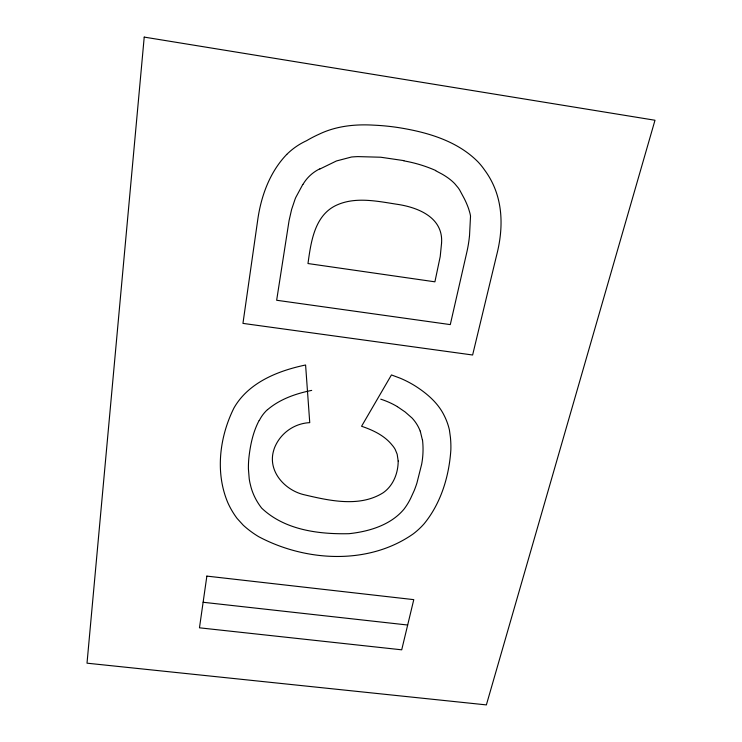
<?xml version="1.0" encoding="UTF-8"?>
<svg xmlns="http://www.w3.org/2000/svg" width="742" height="742" viewBox="0 0 742 742"><rect width="100%" height="100%" fill="white"/><g stroke="black" fill="none" stroke-linecap="round" stroke-linejoin="round"><path stroke-width="1.11" d="M469.51 235.947L470.521 216.098A41.589 39.02 -24.7 0 0 469.844 212.861L468.61 208.706A97.276 91.86 -15 0 0 464.316 198.661L459.623 189.933A46.672 44.038 -24.8 0 0 458.102 187.707L454.744 183.691A50.178 47.34 -24.1 0 0 449.457 178.989L448.539 178.293A76.185 71.714 -19.4 0 0 441.926 174.036L435.628 170.706M259.097 420.538C252.948 432.169 250.24 445.274 248.848 458.268A128.681 110.827 -7.3 0 0 248.412 468.888L249.21 478.72A91.711 79.069 -4.6 0 0 249.98 483.023L251.028 487.271A75.981 65.426 -3.4 0 0 261.685 508.131C284.64 530.011 318.531 534.351 348.953 533.693C369.006 531.56 390.839 525.095 404.121 509.003A77.085 66.261 -4.5 0 0 410.641 498.383L414.24 490.499A155.022 134.645 1 0 0 416.921 483.042L421.669 464.204A107.822 93.668 -2.7 0 0 422.513 440.006M302.819 184.396L295.752 197.511A89.151 84.569 -16.4 0 0 295.047 199.246L291.625 209.43L289.083 220.541L276.655 300.26L450.292 324.606L467.08 251.084A139.246 132.892 -6.5 0 0 469.473 235.947M286.764 154.392C269.736 172.079 261.008 196.231 257.687 220.207L242.949 323.391L472.626 355.001L496.583 255.433C504.161 225.985 503.28 195.202 484.545 169.955A75.434 71.176 -25.3 0 0 478.061 161.941C457.452 141.026 427.856 132.382 399.632 127.782A213.084 194.933 -8.1 0 0 373.708 125.157C355.186 124.044 336.2 126.001 319.292 134.117A120 113.591 -13.6 0 0 306.613 140.683A67.633 65.259 -9 0 0 286.774 154.401M267.574 409.667C279.984 399.066 295.91 393.585 311.696 390.394M319.876 169.028L336.441 160.968L351.56 156.998A134.552 125.25 -9.7 0 1 357.894 156.608L380.739 157.23L403.871 160.624M203.123 602.272L407.673 625.024M380.739 399.168L381.842 399.53A78.114 67.457 -5.5 0 1 397.378 406.644M397.369 406.653L405.123 411.958L412.014 417.987A49.13 42.702 -7.3 0 1 420.195 431.121M420.26 431.102L422.402 440.015M259.264 420.593A42.303 37.017 -1.3 0 1 267.491 409.603M403.815 160.856A134.599 124.962 -11.8 0 1 435.73 170.512M302.94 184.47A39.122 37.712 -9.4 0 1 319.783 168.842M398.185 461.014C398.166 471.179 394.744 481.688 387.547 489.043A33.214 28.567 -6.2 0 1 383.132 492.771C359.406 507.723 328.882 500.581 303.357 494.552C284.121 489.674 267.241 470.549 273.826 449.93A32.416 28.103 -1.9 0 1 275.282 446.053C281.441 432.484 294.852 423.32 309.748 422.652L305.593 364.999C278.194 370.712 248.589 382.408 234.008 407.896C219.576 436.741 215.022 472.552 227.868 502.788A102.34 88.15 -3.3 0 0 237.078 518.417L243.283 525.234A101.478 87.612 -2.9 0 0 258.559 536.614C305.537 561.675 368.422 565.441 413.377 533.786A76.064 64.971 -6.1 0 0 424.072 523.833C440.989 503.234 449.095 476.308 450.848 450.004A127.865 111.114 -3.3 0 0 450.403 437.177L449.411 429.952A81.852 71.13 -7 0 0 444.05 415.251C437.947 402.952 427.244 393.752 415.9 386.406A104.974 90.719 -5.5 0 0 400.392 378.281L391.451 374.933L361.567 426.26C372.994 430.128 384.523 435.535 392.193 445.181A28.966 25.015 -6.8 0 1 395.226 449.494L397.165 454.206L398.185 461.014M441.564 243.107L440.219 256.537L434.905 281.821L307.976 263.54C310.861 242.986 314.144 216.868 334.753 206.044C353.711 196.342 376.008 200.961 396.043 204.133C417.505 207.092 443.428 217.165 441.564 243.107M144.217 37.1L87.009 663.181L486.372 704.9L654.991 120.25L144.217 37.1M206.86 576.107L199.468 627.815L401.71 649.816L413.776 599.638L206.86 576.107"/></g></svg>
